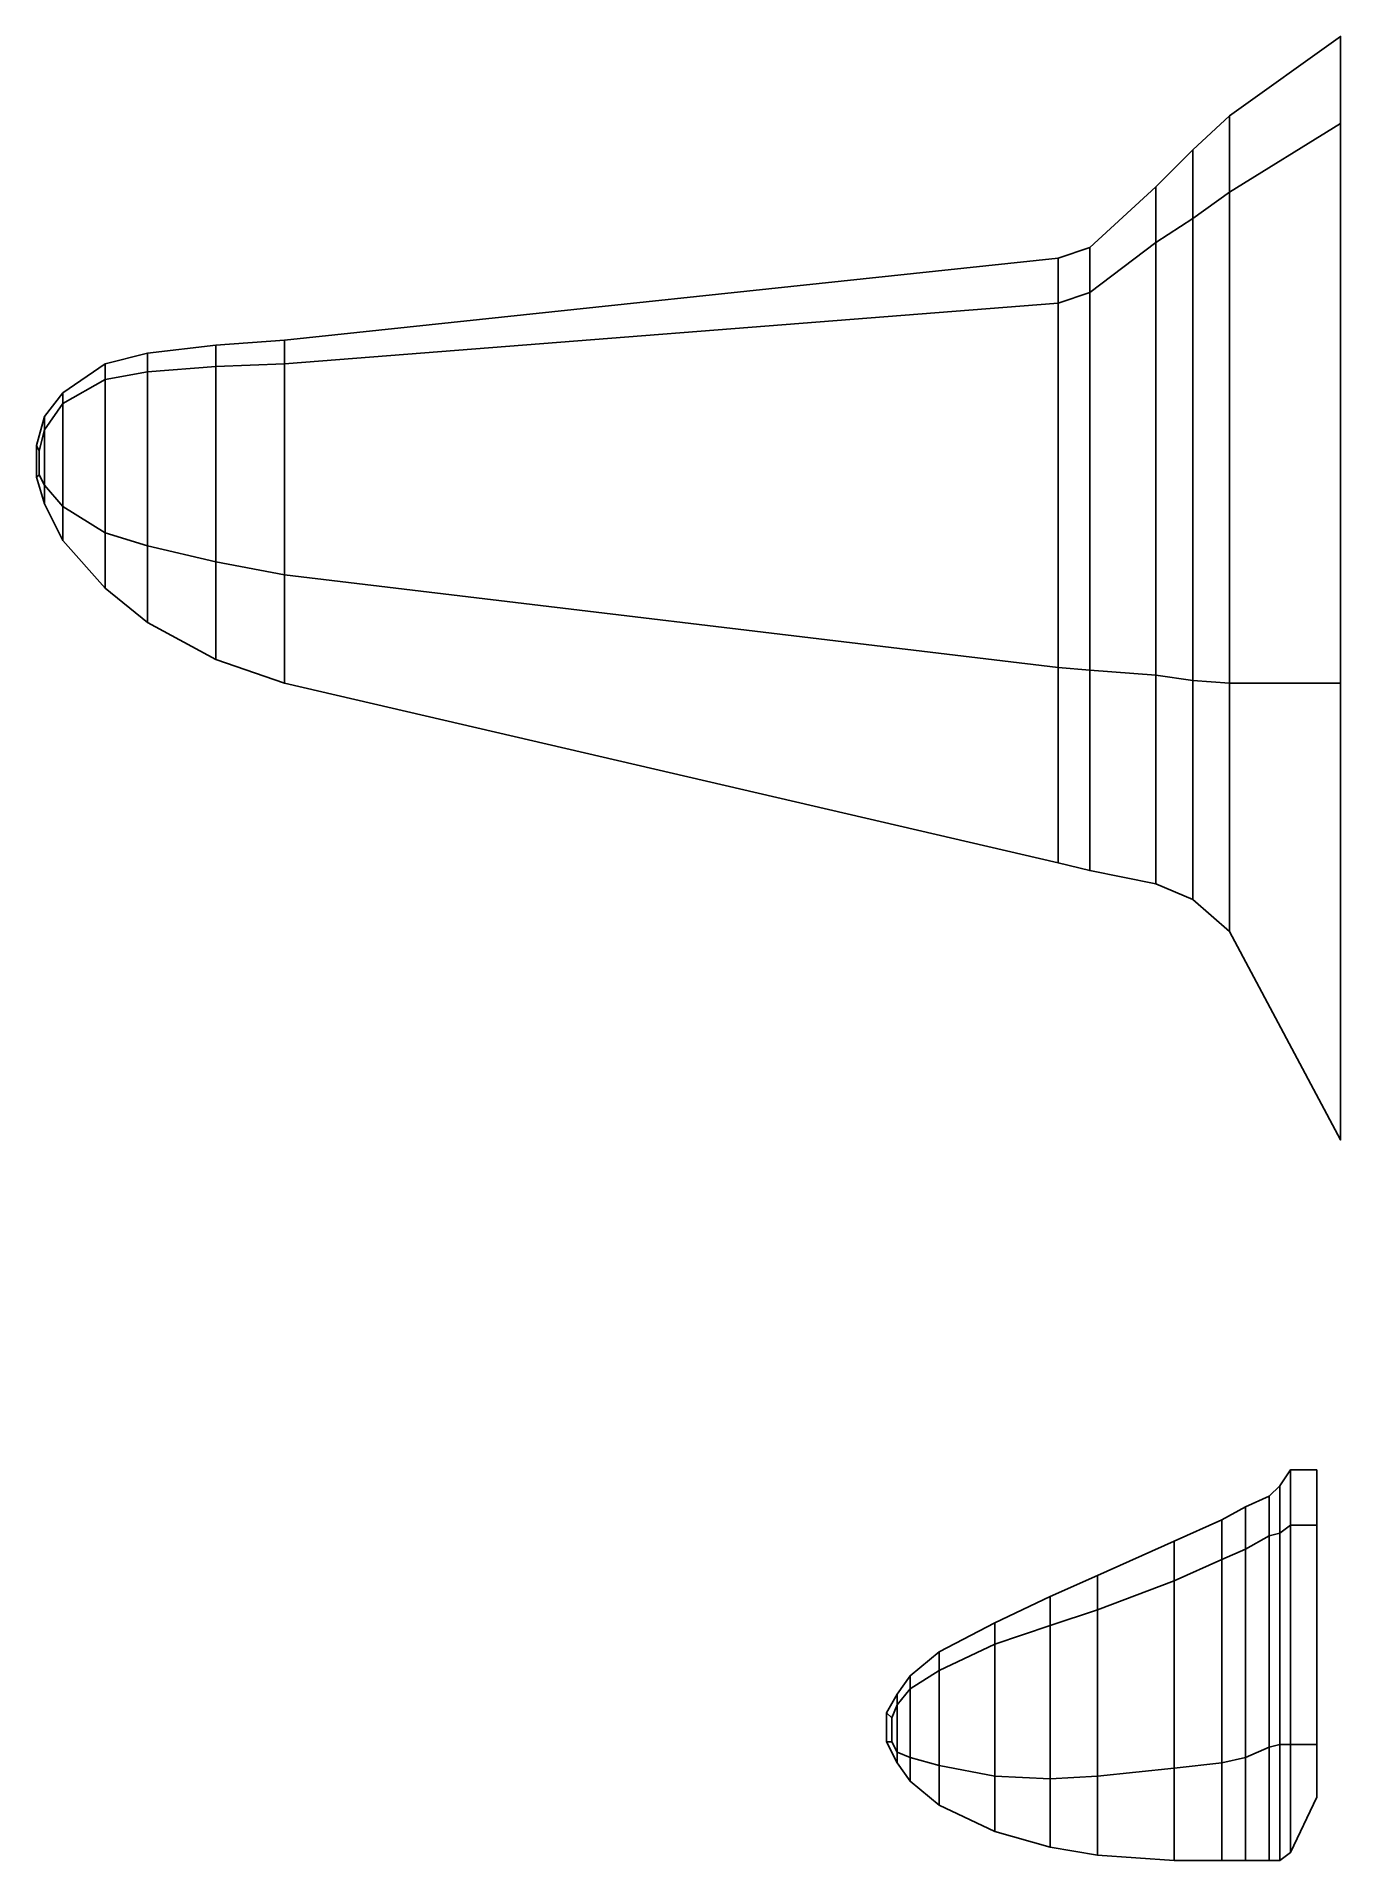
# Model space of a CAD drawing. Extents: x -4.94 to 0, y -3.91 to 3.
import ezdxf

# ---------------------------------------------------------------- set-up
doc = ezdxf.new("R2010")
doc.units = 0
doc.layers.add('WING2', color=1, linetype='CONTINUOUS')

msp = doc.modelspace()

# ---------------------------------------------------------------- linework, layer by layer
at = {"layer": 'WING2'}
for points in [[(-0.42, 2.41, 1.19), (0, 2.67, 1.16), (0, 3, 1.4), (-0.42, 2.7, 1.4)], [(-0.56, 2.31, 1.21), (-0.42, 2.41, 1.19), (-0.42, 2.7, 1.4), (-0.56, 2.57, 1.4)], [(-0.56, 2.57, 1.4), (-0.42, 2.7, 1.4), (-0.42, 2.41, 1.59), (-0.56, 2.31, 1.59)], [(-0.42, 0.55, 1.19), (0, 0.55, 1.16), (0, 2.67, 1.16), (-0.42, 2.41, 1.19)], [(-0.7, 2.22, 1.22), (-0.56, 2.31, 1.21), (-0.56, 2.57, 1.4), (-0.7, 2.43, 1.4)], [(-0.7, 2.43, 1.4), (-0.56, 2.57, 1.4), (-0.56, 2.31, 1.59), (-0.7, 2.22, 1.59)], [(-0.95, 2.03, 1.24), (-0.7, 2.22, 1.22), (-0.7, 2.43, 1.4), (-0.95, 2.2, 1.43)], [(-0.95, 2.2, 1.43), (-0.7, 2.43, 1.4), (-0.7, 2.22, 1.59), (-0.95, 2.03, 1.6)], [(-0.56, 0.56, 1.21), (-0.42, 0.55, 1.19), (-0.42, 2.41, 1.19), (-0.56, 2.31, 1.21)], [(-0.42, 2.41, 1.59), (-0.42, 0.55, 1.59), (-0.56, 0.56, 1.59), (-0.56, 2.31, 1.59)], [(-0.7, 0.58, 1.22), (-0.56, 0.56, 1.21), (-0.56, 2.31, 1.21), (-0.7, 2.22, 1.22)], [(-0.56, 2.31, 1.59), (-0.56, 0.56, 1.59), (-0.7, 0.58, 1.59), (-0.7, 2.22, 1.59)], [(-0.95, 0.6, 1.24), (-0.7, 0.58, 1.22), (-0.7, 2.22, 1.22), (-0.95, 2.03, 1.24)], [(-0.7, 2.22, 1.59), (-0.7, 0.58, 1.59), (-0.95, 0.6, 1.6), (-0.95, 2.03, 1.6)], [(-4, 1.76, 1.51), (-1.07, 1.99, 1.25), (-1.07, 2.16, 1.43), (-4, 1.85, 1.58)], [(-4, 1.85, 1.58), (-1.07, 2.16, 1.43), (-1.07, 1.99, 1.6), (-4, 1.76, 1.66)], [(-1.07, 1.99, 1.25), (-0.95, 2.03, 1.24), (-0.95, 2.2, 1.43), (-1.07, 2.16, 1.43)], [(-1.07, 2.16, 1.43), (-0.95, 2.2, 1.43), (-0.95, 2.03, 1.6), (-1.07, 1.99, 1.6)], [(-1.07, 0.61, 1.25), (-0.95, 0.6, 1.24), (-0.95, 2.03, 1.24), (-1.07, 1.99, 1.25)], [(-0.95, 2.03, 1.6), (-0.95, 0.6, 1.6), (-1.07, 0.61, 1.6), (-1.07, 1.99, 1.6)], [(-4, 0.96, 1.51), (-1.07, 0.61, 1.25), (-1.07, 1.99, 1.25), (-4, 1.76, 1.51)], [(-1.07, 1.99, 1.6), (-1.07, 0.61, 1.6), (-4, 0.96, 1.66), (-4, 1.76, 1.66)], [(-4.68, 1.76, 1.62), (-4.52, 1.8, 1.62), (-4.52, 1.73, 1.67), (-4.68, 1.7, 1.67)], [(-4.68, 1.7, 1.58), (-4.52, 1.73, 1.56), (-4.52, 1.8, 1.62), (-4.68, 1.76, 1.62)], [(-4.52, 1.8, 1.62), (-4.26, 1.83, 1.6), (-4.26, 1.75, 1.67), (-4.52, 1.73, 1.67)], [(-4.52, 1.73, 1.56), (-4.26, 1.75, 1.54), (-4.26, 1.83, 1.6), (-4.52, 1.8, 1.62)], [(-4.26, 1.83, 1.6), (-4, 1.85, 1.58), (-4, 1.76, 1.66), (-4.26, 1.75, 1.67)], [(-4.26, 1.75, 1.54), (-4, 1.76, 1.51), (-4, 1.85, 1.58), (-4.26, 1.83, 1.6)], [(-4.84, 1.61, 1.61), (-4.68, 1.7, 1.58), (-4.68, 1.76, 1.62), (-4.84, 1.65, 1.65)], [(-4.84, 1.65, 1.65), (-4.68, 1.76, 1.62), (-4.68, 1.7, 1.67), (-4.84, 1.61, 1.67)], [(-4.68, 1.12, 1.58), (-4.52, 1.07, 1.56), (-4.52, 1.73, 1.56), (-4.68, 1.7, 1.58)], [(-4.52, 1.73, 1.67), (-4.52, 1.07, 1.67), (-4.68, 1.12, 1.67), (-4.68, 1.7, 1.67)], [(-4.52, 1.07, 1.56), (-4.26, 1.01, 1.54), (-4.26, 1.75, 1.54), (-4.52, 1.73, 1.56)], [(-4.26, 1.75, 1.67), (-4.26, 1.01, 1.67), (-4.52, 1.07, 1.67), (-4.52, 1.73, 1.67)], [(-4.26, 1.01, 1.54), (-4, 0.96, 1.51), (-4, 1.76, 1.51), (-4.26, 1.75, 1.54)], [(-4, 1.76, 1.66), (-4, 0.96, 1.66), (-4.26, 1.01, 1.67), (-4.26, 1.75, 1.67)], [(-4.84, 1.22, 1.61), (-4.68, 1.12, 1.58), (-4.68, 1.7, 1.58), (-4.84, 1.61, 1.61)], [(-4.68, 1.7, 1.67), (-4.68, 1.12, 1.67), (-4.84, 1.22, 1.67), (-4.84, 1.61, 1.67)], [(-4.91, 1.51, 1.64), (-4.84, 1.61, 1.61), (-4.84, 1.65, 1.65), (-4.91, 1.56, 1.66)], [(-4.91, 1.56, 1.66), (-4.84, 1.65, 1.65), (-4.84, 1.61, 1.67), (-4.91, 1.51, 1.67)], [(-4.91, 1.3, 1.64), (-4.84, 1.22, 1.61), (-4.84, 1.61, 1.61), (-4.91, 1.51, 1.64)], [(-4.84, 1.61, 1.67), (-4.84, 1.22, 1.67), (-4.91, 1.3, 1.67), (-4.91, 1.51, 1.67)], [(-4.93, 1.43, 1.65), (-4.91, 1.51, 1.64), (-4.91, 1.56, 1.66), (-4.94, 1.45, 1.66)], [(-4.94, 1.45, 1.66), (-4.91, 1.56, 1.66), (-4.91, 1.51, 1.67), (-4.93, 1.43, 1.67)], [(-4.93, 1.34, 1.65), (-4.91, 1.3, 1.64), (-4.91, 1.51, 1.64), (-4.93, 1.43, 1.65)], [(-4.91, 1.51, 1.67), (-4.91, 1.3, 1.67), (-4.93, 1.34, 1.67), (-4.93, 1.43, 1.67)], [(-4.93, 1.43, 1.67), (-4.93, 1.34, 1.67), (-4.94, 1.33, 1.66), (-4.94, 1.45, 1.66)], [(-4.94, 1.45, 1.66), (-4.94, 1.33, 1.66), (-4.93, 1.34, 1.65), (-4.93, 1.43, 1.65)], [(-4.94, 1.33, 1.66), (-4.91, 1.23, 1.66), (-4.91, 1.3, 1.64), (-4.93, 1.34, 1.65)], [(-4.93, 1.34, 1.67), (-4.91, 1.3, 1.67), (-4.91, 1.23, 1.66), (-4.94, 1.33, 1.66)], [(-4.91, 1.23, 1.66), (-4.84, 1.09, 1.65), (-4.84, 1.22, 1.61), (-4.91, 1.3, 1.64)], [(-4.91, 1.3, 1.67), (-4.84, 1.22, 1.67), (-4.84, 1.09, 1.65), (-4.91, 1.23, 1.66)], [(-4.84, 1.09, 1.65), (-4.68, 0.91, 1.62), (-4.68, 1.12, 1.58), (-4.84, 1.22, 1.61)], [(-4.84, 1.22, 1.67), (-4.68, 1.12, 1.67), (-4.68, 0.91, 1.62), (-4.84, 1.09, 1.65)], [(-4.68, 0.91, 1.62), (-4.52, 0.78, 1.62), (-4.52, 1.07, 1.56), (-4.68, 1.12, 1.58)], [(-4.68, 1.12, 1.67), (-4.52, 1.07, 1.67), (-4.52, 0.78, 1.62), (-4.68, 0.91, 1.62)], [(-4.52, 0.78, 1.62), (-4.26, 0.64, 1.6), (-4.26, 1.01, 1.54), (-4.52, 1.07, 1.56)], [(-4.52, 1.07, 1.67), (-4.26, 1.01, 1.67), (-4.26, 0.64, 1.6), (-4.52, 0.78, 1.62)], [(-4.26, 0.64, 1.6), (-4, 0.55, 1.58), (-4, 0.96, 1.51), (-4.26, 1.01, 1.54)], [(-4.26, 1.01, 1.67), (-4, 0.96, 1.66), (-4, 0.55, 1.58), (-4.26, 0.64, 1.6)], [(-4, 0.55, 1.58), (-1.07, -0.13, 1.43), (-1.07, 0.61, 1.25), (-4, 0.96, 1.51)], [(-4, 0.96, 1.66), (-1.07, 0.61, 1.6), (-1.07, -0.13, 1.43), (-4, 0.55, 1.58)], [(-1.07, -0.13, 1.43), (-0.95, -0.16, 1.43), (-0.95, 0.6, 1.24), (-1.07, 0.61, 1.25)], [(-1.07, 0.61, 1.6), (-0.95, 0.6, 1.6), (-0.95, -0.16, 1.43), (-1.07, -0.13, 1.43)], [(-0.95, -0.16, 1.43), (-0.7, -0.21, 1.4), (-0.7, 0.58, 1.22), (-0.95, 0.6, 1.24)], [(-0.95, 0.6, 1.6), (-0.7, 0.58, 1.59), (-0.7, -0.21, 1.4), (-0.95, -0.16, 1.43)], [(-0.7, -0.21, 1.4), (-0.56, -0.27, 1.4), (-0.56, 0.56, 1.21), (-0.7, 0.58, 1.22)], [(-0.7, 0.58, 1.59), (-0.56, 0.56, 1.59), (-0.56, -0.27, 1.4), (-0.7, -0.21, 1.4)], [(-0.56, -0.27, 1.4), (-0.42, -0.39, 1.4), (-0.42, 0.55, 1.19), (-0.56, 0.56, 1.21)], [(-0.56, 0.56, 1.59), (-0.42, 0.55, 1.59), (-0.42, -0.39, 1.4), (-0.56, -0.27, 1.4)], [(-0.42, -0.39, 1.4), (0, -1.18, 1.4), (0, 0.55, 1.16), (-0.42, 0.55, 1.19)], [(-0.42, 0.55, 1.59), (0, 0.55, 1.61), (0, -1.18, 1.4), (-0.42, -0.39, 1.4)], [(-0.23, -2.49, 2.26), (-0.19, -2.43, 2.26), (-0.19, -2.64, 2.33), (-0.23, -2.67, 2.33)], [(-0.23, -2.67, 2.19), (-0.19, -2.64, 2.19), (-0.19, -2.43, 2.26), (-0.23, -2.49, 2.26)], [(-0.19, -2.43, 2.26), (-0.09, -2.43, 2.26), (-0.09, -2.64, 2.33), (-0.19, -2.64, 2.33)], [(-0.19, -2.64, 2.19), (-0.09, -2.64, 2.19), (-0.09, -2.43, 2.26), (-0.19, -2.43, 2.26)], [(-0.36, -2.57, 2.26), (-0.27, -2.53, 2.26), (-0.27, -2.68, 2.33), (-0.36, -2.73, 2.33)], [(-0.36, -2.73, 2.19), (-0.27, -2.68, 2.19), (-0.27, -2.53, 2.26), (-0.36, -2.57, 2.26)], [(-0.27, -2.53, 2.26), (-0.23, -2.49, 2.26), (-0.23, -2.67, 2.33), (-0.27, -2.68, 2.33)], [(-0.27, -2.68, 2.19), (-0.23, -2.67, 2.19), (-0.23, -2.49, 2.26), (-0.27, -2.53, 2.26)], [(-0.63, -2.7, 2.26), (-0.45, -2.62, 2.26), (-0.45, -2.77, 2.33), (-0.63, -2.85, 2.32)], [(-0.63, -2.85, 2.21), (-0.45, -2.77, 2.19), (-0.45, -2.62, 2.26), (-0.63, -2.7, 2.26)], [(-0.45, -2.62, 2.26), (-0.36, -2.57, 2.26), (-0.36, -2.73, 2.33), (-0.45, -2.77, 2.33)], [(-0.45, -2.77, 2.19), (-0.36, -2.73, 2.19), (-0.36, -2.57, 2.26), (-0.45, -2.62, 2.26)], [(-0.36, -3.52, 2.19), (-0.27, -3.48, 2.19), (-0.27, -2.68, 2.19), (-0.36, -2.73, 2.19)], [(-0.27, -2.68, 2.33), (-0.27, -3.48, 2.33), (-0.36, -3.52, 2.33), (-0.36, -2.73, 2.33)], [(-0.27, -3.48, 2.19), (-0.23, -3.47, 2.19), (-0.23, -2.67, 2.19), (-0.27, -2.68, 2.19)], [(-0.23, -2.67, 2.33), (-0.23, -3.47, 2.33), (-0.27, -3.48, 2.33), (-0.27, -2.68, 2.33)], [(-0.23, -3.47, 2.19), (-0.19, -3.47, 2.19), (-0.19, -2.64, 2.19), (-0.23, -2.67, 2.19)], [(-0.19, -2.64, 2.33), (-0.19, -3.47, 2.33), (-0.23, -3.47, 2.33), (-0.23, -2.67, 2.33)], [(-0.19, -3.47, 2.19), (-0.09, -3.47, 2.19), (-0.09, -2.64, 2.19), (-0.19, -2.64, 2.19)], [(-0.09, -2.64, 2.33), (-0.09, -3.47, 2.33), (-0.19, -3.47, 2.33), (-0.19, -2.64, 2.33)], [(-0.92, -2.83, 2.26), (-0.63, -2.7, 2.26), (-0.63, -2.85, 2.32), (-0.92, -2.96, 2.31)], [(-0.92, -2.96, 2.21), (-0.63, -2.85, 2.21), (-0.63, -2.7, 2.26), (-0.92, -2.83, 2.26)], [(-0.45, -3.54, 2.19), (-0.36, -3.52, 2.19), (-0.36, -2.73, 2.19), (-0.45, -2.77, 2.19)], [(-0.36, -2.73, 2.33), (-0.36, -3.52, 2.33), (-0.45, -3.54, 2.33), (-0.45, -2.77, 2.33)], [(-1.1, -2.91, 2.26), (-0.92, -2.83, 2.26), (-0.92, -2.96, 2.31), (-1.1, -3.02, 2.31)], [(-1.1, -3.02, 2.22), (-0.92, -2.96, 2.21), (-0.92, -2.83, 2.26), (-1.1, -2.91, 2.26)], [(-0.63, -3.56, 2.21), (-0.45, -3.54, 2.19), (-0.45, -2.77, 2.19), (-0.63, -2.85, 2.21)], [(-0.45, -2.77, 2.33), (-0.45, -3.54, 2.33), (-0.63, -3.56, 2.32), (-0.63, -2.85, 2.32)], [(-0.92, -3.59, 2.21), (-0.63, -3.56, 2.21), (-0.63, -2.85, 2.21), (-0.92, -2.96, 2.21)], [(-0.63, -2.85, 2.32), (-0.63, -3.56, 2.32), (-0.92, -3.59, 2.31), (-0.92, -2.96, 2.31)], [(-1.31, -3.01, 2.26), (-1.1, -2.91, 2.26), (-1.1, -3.02, 2.31), (-1.31, -3.09, 2.3)], [(-1.31, -3.09, 2.22), (-1.1, -3.02, 2.22), (-1.1, -2.91, 2.26), (-1.31, -3.01, 2.26)], [(-1.1, -3.6, 2.22), (-0.92, -3.59, 2.21), (-0.92, -2.96, 2.21), (-1.1, -3.02, 2.22)], [(-0.92, -2.96, 2.31), (-0.92, -3.59, 2.31), (-1.1, -3.6, 2.31), (-1.1, -3.02, 2.31)], [(-1.52, -3.12, 2.26), (-1.31, -3.01, 2.26), (-1.31, -3.09, 2.3), (-1.52, -3.19, 2.29)], [(-1.52, -3.19, 2.23), (-1.31, -3.09, 2.22), (-1.31, -3.01, 2.26), (-1.52, -3.12, 2.26)], [(-1.31, -3.59, 2.22), (-1.1, -3.6, 2.22), (-1.1, -3.02, 2.22), (-1.31, -3.09, 2.22)], [(-1.1, -3.02, 2.31), (-1.1, -3.6, 2.31), (-1.31, -3.59, 2.3), (-1.31, -3.09, 2.3)], [(-1.52, -3.55, 2.23), (-1.31, -3.59, 2.22), (-1.31, -3.09, 2.22), (-1.52, -3.19, 2.23)], [(-1.31, -3.09, 2.3), (-1.31, -3.59, 2.3), (-1.52, -3.55, 2.29), (-1.52, -3.19, 2.29)], [(-1.63, -3.21, 2.26), (-1.52, -3.12, 2.26), (-1.52, -3.19, 2.29), (-1.63, -3.26, 2.28)], [(-1.63, -3.26, 2.24), (-1.52, -3.19, 2.23), (-1.52, -3.12, 2.26), (-1.63, -3.21, 2.26)], [(-1.68, -3.28, 2.26), (-1.63, -3.21, 2.26), (-1.63, -3.26, 2.28), (-1.68, -3.32, 2.27)], [(-1.68, -3.32, 2.24), (-1.63, -3.26, 2.24), (-1.63, -3.21, 2.26), (-1.68, -3.28, 2.26)], [(-1.63, -3.52, 2.24), (-1.52, -3.55, 2.23), (-1.52, -3.19, 2.23), (-1.63, -3.26, 2.24)], [(-1.52, -3.19, 2.29), (-1.52, -3.55, 2.29), (-1.63, -3.52, 2.28), (-1.63, -3.26, 2.28)], [(-1.72, -3.35, 2.26), (-1.68, -3.28, 2.26), (-1.68, -3.32, 2.27), (-1.7, -3.37, 2.27)], [(-1.7, -3.37, 2.24), (-1.68, -3.32, 2.24), (-1.68, -3.28, 2.26), (-1.72, -3.35, 2.26)], [(-1.68, -3.5, 2.24), (-1.63, -3.52, 2.24), (-1.63, -3.26, 2.24), (-1.68, -3.32, 2.24)], [(-1.63, -3.26, 2.28), (-1.63, -3.52, 2.28), (-1.68, -3.5, 2.27), (-1.68, -3.32, 2.27)], [(-1.7, -3.37, 2.27), (-1.7, -3.46, 2.27), (-1.72, -3.46, 2.26), (-1.72, -3.35, 2.26)], [(-1.72, -3.35, 2.26), (-1.72, -3.46, 2.26), (-1.7, -3.46, 2.24), (-1.7, -3.37, 2.24)], [(-1.7, -3.46, 2.24), (-1.68, -3.5, 2.24), (-1.68, -3.32, 2.24), (-1.7, -3.37, 2.24)], [(-1.68, -3.32, 2.27), (-1.68, -3.5, 2.27), (-1.7, -3.46, 2.27), (-1.7, -3.37, 2.27)], [(-1.7, -3.46, 2.27), (-1.68, -3.5, 2.27), (-1.68, -3.54, 2.26), (-1.72, -3.46, 2.26)], [(-1.72, -3.46, 2.26), (-1.68, -3.54, 2.26), (-1.68, -3.5, 2.24), (-1.7, -3.46, 2.24)], [(-1.68, -3.5, 2.27), (-1.63, -3.52, 2.28), (-1.63, -3.61, 2.26), (-1.68, -3.54, 2.26)], [(-1.68, -3.54, 2.26), (-1.63, -3.61, 2.26), (-1.63, -3.52, 2.24), (-1.68, -3.5, 2.24)], [(-1.63, -3.52, 2.28), (-1.52, -3.55, 2.29), (-1.52, -3.7, 2.26), (-1.63, -3.61, 2.26)], [(-1.63, -3.61, 2.26), (-1.52, -3.7, 2.26), (-1.52, -3.55, 2.23), (-1.63, -3.52, 2.24)], [(-0.45, -3.91, 2.26), (-0.36, -3.91, 2.26), (-0.36, -3.52, 2.19), (-0.45, -3.54, 2.19)], [(-0.45, -3.54, 2.33), (-0.36, -3.52, 2.33), (-0.36, -3.91, 2.26), (-0.45, -3.91, 2.26)], [(-0.36, -3.91, 2.26), (-0.27, -3.91, 2.26), (-0.27, -3.48, 2.19), (-0.36, -3.52, 2.19)], [(-0.36, -3.52, 2.33), (-0.27, -3.48, 2.33), (-0.27, -3.91, 2.26), (-0.36, -3.91, 2.26)], [(-0.27, -3.91, 2.26), (-0.23, -3.91, 2.26), (-0.23, -3.47, 2.19), (-0.27, -3.48, 2.19)], [(-0.27, -3.48, 2.33), (-0.23, -3.47, 2.33), (-0.23, -3.91, 2.26), (-0.27, -3.91, 2.26)], [(-0.23, -3.47, 2.33), (-0.19, -3.47, 2.33), (-0.19, -3.88, 2.26), (-0.23, -3.91, 2.26)], [(-0.23, -3.91, 2.26), (-0.19, -3.88, 2.26), (-0.19, -3.47, 2.19), (-0.23, -3.47, 2.19)], [(-0.19, -3.47, 2.33), (-0.09, -3.47, 2.33), (-0.09, -3.67, 2.26), (-0.19, -3.88, 2.26)], [(-0.19, -3.88, 2.26), (-0.09, -3.67, 2.26), (-0.09, -3.47, 2.19), (-0.19, -3.47, 2.19)], [(-1.52, -3.55, 2.29), (-1.31, -3.59, 2.3), (-1.31, -3.8, 2.26), (-1.52, -3.7, 2.26)], [(-1.52, -3.7, 2.26), (-1.31, -3.8, 2.26), (-1.31, -3.59, 2.22), (-1.52, -3.55, 2.23)], [(-1.31, -3.8, 2.26), (-1.1, -3.86, 2.26), (-1.1, -3.6, 2.22), (-1.31, -3.59, 2.22)], [(-1.31, -3.59, 2.3), (-1.1, -3.6, 2.31), (-1.1, -3.86, 2.26), (-1.31, -3.8, 2.26)], [(-1.1, -3.86, 2.26), (-0.92, -3.89, 2.26), (-0.92, -3.59, 2.21), (-1.1, -3.6, 2.22)], [(-1.1, -3.6, 2.31), (-0.92, -3.59, 2.31), (-0.92, -3.89, 2.26), (-1.1, -3.86, 2.26)], [(-0.92, -3.89, 2.26), (-0.63, -3.91, 2.26), (-0.63, -3.56, 2.21), (-0.92, -3.59, 2.21)], [(-0.92, -3.59, 2.31), (-0.63, -3.56, 2.32), (-0.63, -3.91, 2.26), (-0.92, -3.89, 2.26)], [(-0.63, -3.91, 2.26), (-0.45, -3.91, 2.26), (-0.45, -3.54, 2.19), (-0.63, -3.56, 2.21)], [(-0.63, -3.56, 2.32), (-0.45, -3.54, 2.33), (-0.45, -3.91, 2.26), (-0.63, -3.91, 2.26)]]:
    msp.add_3dface(points, dxfattribs=at)

doc.saveas('drawing.dxf')
